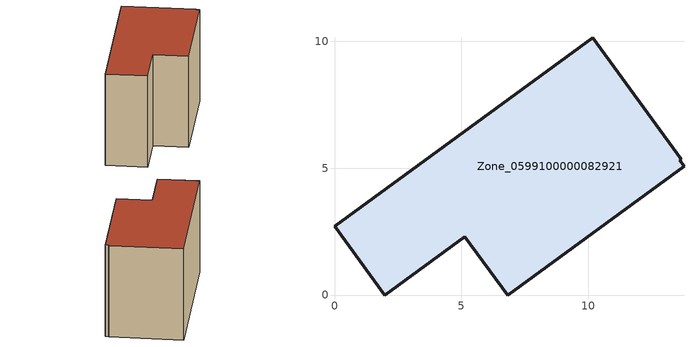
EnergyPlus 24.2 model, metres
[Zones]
Zone_0599100000082921
 floor ground (C_G): 13.77,5.07 6.82,0 5.13,2.3 1.98,0 0,2.71 10.18,10.13 13.67,5.35 13.6,5.3 z0
 wall outside (C_F): 0,2.71 1.98,0 5.13,2.3 6.82,0 13.77,5.07 13.6,5.3 13.67,5.35 10.18,10.13 0,2.71 z0:7.91
 roof outside (C_R): 6.82,0 13.77,5.07 13.6,5.3 13.67,5.35 10.18,10.13 0,2.71 1.98,0 5.13,2.3 z7.91
[BUILDING]
Pand.0599100000082921: North Axis=0; Terrain=City; Loads Convergence Tolerance Value=0.04; Temperature Convergence Tolerance Value=0.4; Solar Distribution=FullExterior; Maximum Number of Warmup Days=25; Minimum Number of Warmup Days=1
[Site:Location]
Rotterdam.The.Hague.AP_ZH_NLD Design_Conditions: Latitude=51.96; Longitude=4.45; Time Zone=1; Elevation=-4.5
[SITE:GROUNDTEMPERATURE:BUILDINGSURFACE]
18, 18, 18, 18, 18, 18, 18, 18, 18, 18, 18, 18
[MATERIAL] Thermal Absorptance=0.9; Solar Absorptance=0.7; Visible Absorptance=0.7
Name | Roughness | Thickness | Conductivity | Density | Specific Heat
G.TC.1975-1991 | MediumSmooth | 0.15 | 0.288461 | 540 | 1210
F.TC.1975-1991 | Rough | 0.3 | 0.230769 | 1920 | 840
R.TC.1975-1991 | MediumRough | 0.2 | 0.153846 | 1500 | 1000
[CONSTRUCTION]
C_G: G.TC.1975-1991
C_F: F.TC.1975-1991
C_R: R.TC.1975-1991
[ZONE]
Zone_0599100000082921: Type=1; Multiplier=1; Ceiling Height=Autocalculate; Volume=Autocalculate; Floor Area=autocalculate; Part of Total Floor Area=Yes
[ZONEINFILTRATION:DESIGNFLOWRATE]
Infil_Zone_0599100000082921: Zone or ZoneList or Space or SpaceList=Zone_0599100000082921; Schedule=AlwaysOn; Design Flow Rate Calculation Method=Flow/Area; Flow Rate per Floor Area=0.003; Constant Term Coefficient=1; Temperature Term Coefficient=0; Velocity Term Coefficient=0; Velocity Squared Term Coefficient=0
[HVACTEMPLATE:ZONE:IDEALLOADSAIRSYSTEM]
Zone_0599100000082921: Maximum Heating Supply Air Temperature=50; Minimum Cooling Supply Air Temperature=13; Maximum Heating Supply Air Humidity Ratio=0.0156; Minimum Cooling Supply Air Humidity Ratio=0.0077; Heating Limit=NoLimit; Cooling Limit=NoLimit; Dehumidification Control Type=ConstantSensibleHeatRatio; Cooling Sensible Heat Ratio=0.7; Dehumidification Setpoint=60; Humidification Control Type=None; Humidification Setpoint=30; Outdoor Air Method=None; Outdoor Air Flow Rate per Person=0.00944; Outdoor Air Flow Rate per Zone Floor Area=0; Outdoor Air Flow Rate per Zone=0; Demand Controlled Ventilation Type=None; Outdoor Air Economizer Type=NoEconomizer; Heat Recovery Type=None; Sensible Heat Recovery Effectiveness=0.7; Latent Heat Recovery Effectiveness=0.65
[ZONECONTROL:THERMOSTAT]
ThermostatControl_Zone_0599100000082921: Zone or ZoneList=Zone_0599100000082921; Control Type Schedule=DualSetpointControlType; Control 1=Thermostat_Zone_0599100000082921; Temperature Difference Between Cutout And Setpoint=0
[THERMOSTATSETPOINT:DUALSETPOINT]
Thermostat_Zone_0599100000082921: Heating Setpoint Temperature Schedule=HeatingSetpoint_Zone_0599100000082921; Cooling Setpoint Temperature Schedule=CoolingSetpoint_Zone_0599100000082921
[SCHEDULE:COMPACT]
HeatingSetpoint_Zone_0599100000082921: Through: 12/31, For: AllDays, Until: 24:00, 21
CoolingSetpoint_Zone_0599100000082921: Through: 12/31, For: AllDays, Until: 24:00, 24
DualSetpointControlType: Through: 12/31, For: AllDays, Until: 24:00, 4
AlwaysOn: Through: 12/31, For: AllDays, Until: 24:00, 1
